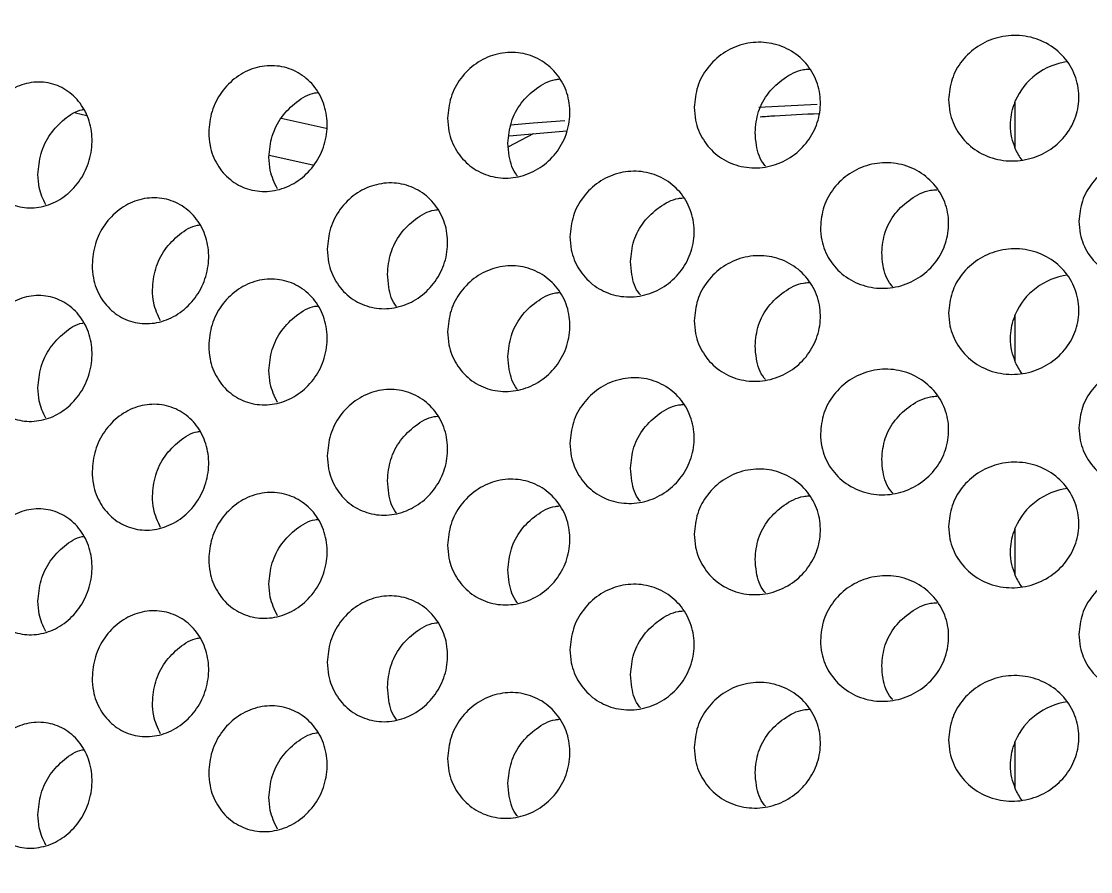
# Model space of a CAD drawing. Extents: x -50 to 28, y -10 to 124.
# Drawn here: x -10.086 to -9.246, y 55.355 to 56.024 of the extents above; entities that cross this region are included whole.
import ezdxf

# ---------------------------------------------------------------- set-up
doc = ezdxf.new("R2010")
doc.units = 0
doc.header["$MEASUREMENT"] = 0
doc.layers.add('GEOMETRY', color=2, linetype='Continuous', lineweight=25)

# ---------------------------------------------------------------- blocks, each defined once
blk = doc.blocks.new('2026 EXCURSION-ENTICE')
at = {"layer": 'GEOMETRY'}
for p, q in [((1.97513, -22.971), (2.02096, -22.96852)), ((2.17657, -23.00356), (2.17657, -22.96602)), ((1.44705, -22.97771), (1.43801, -22.97573)), ((1.59973, -22.97961), (1.63513, -22.98734)), ((1.77894, -22.99336), (1.82405, -22.98952)), ((1.79783, -22.99176), (1.77823, -23.00214)), ((1.62467, -23.01651), (1.59026, -23.00899)), ((2.17657, -23.17135), (2.17657, -23.1338)), ((2.17657, -23.33913), (2.17657, -23.30159)), ((2.17657, -23.50692), (2.17657, -23.46938))]:
    blk.add_line(p, q, dxfattribs=at)
at = {"layer": 'GEOMETRY', "flags": 128}
blk.add_lwpolyline([(1.77995, -22.98472), (1.7977, -22.98324), (1.82264, -22.98125)], dxfattribs=at)
at = {"layer": 'GEOMETRY'}
for centre, start_param, end_param in [((2.22415, -22.98393), 1.494508, 2.548963), ((2.22415, -22.98393), 3.329356, 3.542262), ((2.22415, -23.15172), 1.494508, 2.548963), ((2.22415, -23.15172), 3.329356, 3.542262), ((2.22415, -23.31951), 1.494508, 2.548963), ((2.22415, -23.31951), 3.329356, 3.542262), ((2.22415, -23.4873), 1.494508, 2.548963), ((2.22415, -23.4873), 3.329356, 3.542262)]:
    blk.add_ellipse(centre, major_axis=(0.0504, 0.01082), ratio=0.955575, start_param=start_param, end_param=end_param, dxfattribs=at)
for points, knots in [([(36.64275, -38.98494), (36.64275, -38.95384), (36.64275, -38.92088), (36.64276, -38.85183), (36.64277, -38.81574), (36.64279, -38.70436), (36.64281, -38.6259), (36.64285, -38.47155), (36.64287, -38.39587), (36.6429, -38.29176), (36.64292, -38.25859), (36.64293, -38.19595), (36.64294, -38.16648), (36.64296, -38.1112), (36.64297, -38.08539), (36.64298, -38.03658), (36.64299, -38.01359), (36.643, -37.96857), (36.643, -37.94631), (36.64301, -37.90158), (36.64302, -37.87921), (36.64304, -37.76739), (36.64305, -37.6779), (36.64308, -37.23022), (36.64301, -36.87107), (36.64249, -36.14825), (36.64204, -35.78461), (36.64066, -35.0531), (36.63974, -34.68525), (36.63615, -33.5784), (36.63268, -32.8363), (36.62577, -31.73289), (36.62318, -31.3667), (36.61743, -30.6389), (36.61426, -30.27732), (36.60733, -29.55793), (36.60357, -29.20014), (36.59537, -28.48447), (36.59094, -28.12666), (36.57661, -27.05376), (36.56566, -26.33923), (36.52817, -24.19817), (36.49703, -22.77405), (36.43807, -20.63401), (36.41635, -19.91996), (36.38013, -18.84778), (36.36745, -18.49021), (36.34075, -17.77496), (36.32674, -17.41736), (36.29725, -16.70188), (36.28176, -16.34392), (36.24918, -15.62761), (36.23208, -15.26928), (36.19611, -14.55276), (36.17723, -14.19459), (36.13732, -13.47885), (36.1163, -13.12129), (36.04908, -12.0493), (35.99865, -11.33502), (35.88051, -9.90726), (35.8128, -9.1939), (35.72316, -8.39292), (35.71301, -8.3039), (35.69748, -8.17048), (35.69226, -8.12605), (35.68177, -8.03712), (35.67652, -7.99248), (35.66498, -7.90276), (35.6586, -7.85773), (35.64476, -7.76839), (35.63733, -7.72411), (35.62141, -7.63592), (35.6129, -7.59194), (35.59464, -7.50363), (35.5849, -7.45931), (35.49226, -7.06208), (35.37403, -6.71743), (35.0708, -6.05918), (34.8858, -5.74557), (34.45626, -5.1619), (34.21172, -4.89182), (33.67305, -4.40639), (33.37897, -4.19111), (32.75337, -3.82414), (32.42189, -3.67248), (31.90695, -3.49742), (31.73235, -3.44778), (31.46737, -3.38674), (31.37853, -3.36864), (31.24467, -3.34485), (31.19995, -3.33748), (31.11015, -3.32386), (31.06524, -3.31768), (30.99807, -3.30921), (30.97566, -3.3065), (30.93112, -3.3012), (30.90895, -3.29858), (30.86443, -3.29333), (30.84202, -3.29069), (30.79633, -3.28534), (30.77306, -3.28263), (30.70196, -3.27439), (30.65279, -3.26875), (30.55439, -3.25758), (30.50538, -3.25208), (30.4346, -3.24421), (30.41145, -3.24164), (30.36594, -3.23663), (30.34359, -3.23418), (30.2768, -3.2269), (30.2323, -3.22209), (30.09874, -3.2078), (30.00968, -3.19845), (29.20797, -3.11587), (28.49434, -3.05351), (27.0663, -2.94438), (26.35188, -2.89759), (25.45852, -2.84516), (25.27984, -2.83498), (24.92243, -2.81516), (24.7437, -2.80551), (24.20822, -2.77733), (23.85227, -2.75956), (23.14376, -2.72581), (22.79115, -2.70984), (22.08795, -2.67944), (21.73732, -2.66502), (21.03556, -2.63749), (20.68439, -2.62439), (19.97931, -2.59931), (19.62534, -2.58735), (18.9141, -2.56445), (18.55678, -2.55352), (17.84134, -2.5327), (17.48358, -2.52283), (16.41004, -2.49471), (15.69392, -2.47793), (14.26071, -2.44784), (13.54364, -2.43452), (12.10943, -2.41094), (11.39231, -2.40069), (9.95888, -2.38294), (9.2426, -2.37544), (8.16878, -2.36603), (7.81093, -2.3632), (7.27416, -2.35938), (7.09524, -2.35818), (6.73401, -2.35592), (6.55172, -2.35485), (6.18234, -2.35286), (5.99527, -2.35193), (5.6165, -2.35019), (5.42481, -2.34939), (4.84471, -2.34714), (4.45117, -2.34589), (3.8632, -2.3443), (3.66764, -2.34382), (3.27944, -2.34296), (3.08681, -2.34257), (2.70594, -2.34189), (2.51771, -2.34158), (2.1461, -2.34105), (1.96273, -2.34082), (1.59986, -2.34043), (1.42037, -2.34027), (1.06238, -2.34001), (0.88353, -2.33991), (0.34678, -2.33968), (-0.01105, -2.33965), (-1.08454, -2.33988), (-1.8002, -2.34049), (-3.23154, -2.3427), (-3.9472, -2.3443), (-5.37856, -2.34893), (-6.09427, -2.35203), (-7.52566, -2.36077), (-8.24117, -2.36631), (-9.67381, -2.37985), (-10.39103, -2.38788), (-11.82705, -2.4068), (-12.54578, -2.41767), (-13.98296, -2.44257), (-14.70133, -2.4566), (-16.13619, -2.48817), (-16.85262, -2.50572), (-17.74725, -2.5302), (-17.92614, -2.53523), (-18.28389, -2.54554), (-18.46281, -2.55084), (-18.99899, -2.56711), (-19.3554, -2.57848), (-20.06362, -2.60223), (-20.4155, -2.61463), (-21.1159, -2.64056), (-21.46449, -2.65409), (-22.16139, -2.68253), (-22.50976, -2.69743), (-23.20939, -2.72886), (-23.5607, -2.7454), (-24.2677, -2.78039), (-24.62345, -2.79885), (-25.15889, -2.82819), (-25.33763, -2.83825), (-25.695, -2.85894), (-25.87369, -2.86958), (-26.40992, -2.90255), (-26.76764, -2.9259), (-27.48338, -2.9761), (-27.84137, -3.00294), (-28.55686, -3.06082), (-28.91433, -3.09186), (-29.44973, -3.14215), (-29.62807, -3.15953), (-29.8954, -3.18663), (-29.98448, -3.19583), (-30.11807, -3.20989), (-30.16255, -3.21462), (-30.2294, -3.22179), (-30.2518, -3.2242), (-30.29737, -3.22914), (-30.32053, -3.23167), (-30.39131, -3.23941), (-30.44032, -3.24483), (-30.53964, -3.25592), (-30.58982, -3.26158), (-30.68779, -3.27275), (-30.73544, -3.27824), (-30.82716, -3.28893), (-30.87132, -3.29414), (-30.938, -3.30201), (-30.96025, -3.30464), (-31.00492, -3.31006), (-31.02738, -3.31285), (-31.09475, -3.32168), (-31.13964, -3.32816), (-31.27401, -3.34931), (-31.36316, -3.36566), (-31.8068, -3.45864), (-32.15405, -3.56907), (-32.81922, -3.85758), (-33.1371, -4.03563), (-33.73057, -4.45222), (-34.00613, -4.69077), (-34.5034, -5.2184), (-34.7251, -5.50743), (-35.10574, -6.12426), (-35.26468, -6.45207), (-35.45125, -6.96288), (-35.50478, -7.13609), (-35.57205, -7.40085), (-35.59227, -7.48982), (-35.61909, -7.62357), (-35.62744, -7.66821), (-35.63911, -7.73523), (-35.64286, -7.75758), (-35.65007, -7.80231), (-35.65355, -7.82481), (-35.6601, -7.86889), (-35.66315, -7.89042), (-35.66897, -7.93349), (-35.67176, -7.95518), (-35.67727, -7.99952), (-35.67997, -8.02197), (-35.68527, -8.06658), (-35.68789, -8.0888), (-35.70095, -8.19977), (-35.71129, -8.2888), (-35.74161, -8.55575), (-35.76107, -8.7338), (-35.85481, -9.62444), (-35.91853, -10.33814), (-36.02995, -11.7663), (-36.07765, -12.48074), (-36.16296, -13.91021), (-36.20073, -14.62518), (-36.26974, -16.05524), (-36.30089, -16.77038), (-36.35758, -18.20088), (-36.38312, -18.91623), (-36.42951, -20.3451), (-36.45035, -21.05865), (-36.48803, -22.48454), (-36.50488, -23.19694), (-36.53513, -24.62226), (-36.54853, -25.33525), (-36.5723, -26.76309), (-36.58268, -27.478), (-36.59394, -28.37238), (-36.59611, -28.55129), (-36.60028, -28.90912), (-36.60228, -29.08799), (-36.60804, -29.62526), (-36.61156, -29.9845), (-36.61802, -30.70773), (-36.62096, -31.07168), (-36.62626, -31.80412), (-36.62863, -32.17257), (-36.63488, -33.28165), (-36.63791, -34.02584), (-36.64087, -35.13259), (-36.64159, -35.49991), (-36.6426, -36.22979), (-36.64288, -36.59232), (-36.64312, -37.3131), (-36.64309, -37.67131), (-36.64299, -38.07388), (-36.64298, -38.11869), (-36.64295, -38.20787), (-36.64294, -38.25207), (-36.64291, -38.33844), (-36.6429, -38.38063), (-36.64287, -38.46262), (-36.64286, -38.50244), (-36.64282, -38.61879), (-36.6428, -38.69211), (-36.64277, -38.8373), (-36.64277, -38.9094), (-36.64277, -38.98494)], [0, 0, 0, 0, 0.000488, 0.000488, 0.000977, 0.000977, 0.001953, 0.001953, 0.00293, 0.00293, 0.003418, 0.003418, 0.003906, 0.003906, 0.004395, 0.004395, 0.004883, 0.004883, 0.005371, 0.005371, 0.005859, 0.005859, 0.007813, 0.007813, 0.015625, 0.015625, 0.023438, 0.023438, 0.03125, 0.03125, 0.046875, 0.046875, 0.054688, 0.054688, 0.0625, 0.0625, 0.070313, 0.070313, 0.078125, 0.078125, 0.09375, 0.09375, 0.125, 0.125, 0.140625, 0.140625, 0.148438, 0.148438, 0.15625, 0.15625, 0.164063, 0.164063, 0.171875, 0.171875, 0.179688, 0.179688, 0.1875, 0.1875, 0.203125, 0.203125, 0.21875, 0.21875, 0.220703, 0.220703, 0.22168, 0.22168, 0.222656, 0.222656, 0.223633, 0.223633, 0.224609, 0.224609, 0.225586, 0.225586, 0.226563, 0.226563, 0.234375, 0.234375, 0.242188, 0.242188, 0.25, 0.25, 0.257813, 0.257813, 0.265625, 0.265625, 0.269531, 0.269531, 0.271484, 0.271484, 0.272461, 0.272461, 0.273438, 0.273438, 0.273926, 0.273926, 0.274414, 0.274414, 0.274902, 0.274902, 0.275391, 0.275391, 0.276367, 0.276367, 0.277344, 0.277344, 0.277832, 0.277832, 0.27832, 0.27832, 0.279297, 0.279297, 0.28125, 0.28125, 0.296875, 0.296875, 0.3125, 0.3125, 0.316406, 0.316406, 0.320313, 0.320313, 0.328125, 0.328125, 0.335938, 0.335938, 0.34375, 0.34375, 0.351563, 0.351563, 0.359375, 0.359375, 0.367188, 0.367188, 0.375, 0.375, 0.390625, 0.390625, 0.40625, 0.40625, 0.421875, 0.421875, 0.4375, 0.4375, 0.445313, 0.445313, 0.449219, 0.449219, 0.453125, 0.453125, 0.457031, 0.457031, 0.460938, 0.460938, 0.46875, 0.46875, 0.472656, 0.472656, 0.476563, 0.476563, 0.480469, 0.480469, 0.484375, 0.484375, 0.488281, 0.488281, 0.492188, 0.492188, 0.5, 0.5, 0.515625, 0.515625, 0.53125, 0.53125, 0.546875, 0.546875, 0.5625, 0.5625, 0.578125, 0.578125, 0.59375, 0.59375, 0.609375, 0.609375, 0.625, 0.625, 0.628906, 0.628906, 0.632813, 0.632813, 0.640625, 0.640625, 0.648438, 0.648438, 0.65625, 0.65625, 0.664063, 0.664063, 0.671875, 0.671875, 0.679688, 0.679688, 0.683594, 0.683594, 0.6875, 0.6875, 0.695313, 0.695313, 0.703125, 0.703125, 0.710938, 0.710938, 0.714844, 0.714844, 0.716797, 0.716797, 0.717773, 0.717773, 0.718262, 0.718262, 0.71875, 0.71875, 0.719727, 0.719727, 0.720703, 0.720703, 0.72168, 0.72168, 0.722656, 0.722656, 0.723145, 0.723145, 0.723633, 0.723633, 0.724609, 0.724609, 0.726563, 0.726563, 0.734375, 0.734375, 0.742188, 0.742188, 0.75, 0.75, 0.757813, 0.757813, 0.765625, 0.765625, 0.769531, 0.769531, 0.771484, 0.771484, 0.772461, 0.772461, 0.772949, 0.772949, 0.773438, 0.773438, 0.773926, 0.773926, 0.774414, 0.774414, 0.774902, 0.774902, 0.775391, 0.775391, 0.777344, 0.777344, 0.78125, 0.78125, 0.796875, 0.796875, 0.8125, 0.8125, 0.828125, 0.828125, 0.84375, 0.84375, 0.859375, 0.859375, 0.875, 0.875, 0.890625, 0.890625, 0.90625, 0.90625, 0.921875, 0.921875, 0.925781, 0.925781, 0.929688, 0.929688, 0.9375, 0.9375, 0.945313, 0.945313, 0.953125, 0.953125, 0.96875, 0.96875, 0.976563, 0.976563, 0.984375, 0.984375, 0.992188, 0.992188, 0.993164, 0.993164, 0.994141, 0.994141, 0.995117, 0.995117, 0.996094, 0.996094, 0.998047, 0.998047, 1, 1, 1, 1]), ([(2.12423, -22.96492), (2.12477, -22.95947), (2.12585, -22.94856), (2.13426, -22.93386), (2.14671, -22.92235), (2.16256, -22.91528), (2.18014, -22.91361), (2.19747, -22.91781), (2.2123, -22.92755), (2.22264, -22.94154), (2.22732, -22.95781), (2.22615, -22.97435), (2.21959, -22.98954), (2.20834, -23.00205), (2.19331, -23.01063), (2.17594, -23.01412), (2.15824, -23.01178), (2.14248, -23.00369), (2.13084, -22.99094), (2.125, -22.9772), (2.12444, -22.96828), (2.12423, -22.96492)], [0, 0, 0, 0, 0.051809, 0.103598, 0.155943, 0.209585, 0.264668, 0.320758, 0.376846, 0.431728, 0.484721, 0.536153, 0.587148, 0.63898, 0.692478, 0.747691, 0.803868, 0.859837, 0.914624, 0.967886, 1, 1, 1, 1]), ([(1.92427, -22.971), (1.92481, -22.96548), (1.92588, -22.95443), (1.93422, -22.93945), (1.94655, -22.92778), (1.96209, -22.92068), (1.97906, -22.91903), (1.99558, -22.92314), (2.00966, -22.93261), (2.01956, -22.94628), (2.02414, -22.96244), (2.02304, -22.97917), (2.01652, -22.9947), (2.0053, -23.00746), (1.99051, -23.0161), (1.97369, -23.01955), (1.9568, -23.01725), (1.94184, -23.00941), (1.93072, -22.99697), (1.92504, -22.98338), (1.92448, -22.97442), (1.92427, -22.971)], [0, 0, 0, 0, 0.052893, 0.105779, 0.158887, 0.212529, 0.266788, 0.321506, 0.376259, 0.430507, 0.483905, 0.536558, 0.588993, 0.641842, 0.695499, 0.74993, 0.804724, 0.859354, 0.913447, 0.966914, 1, 1, 1, 1]), ([(1.73048, -22.97962), (1.73101, -22.97405), (1.73206, -22.96292), (1.74026, -22.94774), (1.75236, -22.93591), (1.76751, -22.92871), (1.78393, -22.92699), (1.79979, -22.93097), (1.81327, -22.94021), (1.8228, -22.95365), (1.82727, -22.96972), (1.82622, -22.98657), (1.81979, -23.00234), (1.80874, -23.01531), (1.79426, -23.02405), (1.77798, -23.02755), (1.76176, -23.02536), (1.74745, -23.01772), (1.73675, -23.00552), (1.73124, -22.99204), (1.73069, -22.98307), (1.73048, -22.97962)], [0, 0, 0, 0, 0.053514, 0.107027, 0.160575, 0.214222, 0.268011, 0.321937, 0.375912, 0.42978, 0.48341, 0.536807, 0.590132, 0.643592, 0.697304, 0.751222, 0.805196, 0.859086, 0.912828, 0.966439, 1, 1, 1, 1]), ([(1.54272, -22.99072), (1.54323, -22.98513), (1.54425, -22.97397), (1.55222, -22.95867), (1.56397, -22.94667), (1.57868, -22.9393), (1.59458, -22.93741), (1.60991, -22.9412), (1.62293, -22.95025), (1.63214, -22.96353), (1.63649, -22.97953), (1.63547, -22.99644), (1.62921, -23.01236), (1.61843, -23.0255), (1.60436, -23.03439), (1.5886, -23.03803), (1.57295, -23.03602), (1.55913, -23.02857), (1.54879, -23.01653), (1.54345, -23.00314), (1.54292, -22.99417), (1.54272, -22.99072)], [0, 0, 0, 0, 0.053681, 0.107362, 0.16105, 0.214742, 0.268427, 0.322104, 0.375785, 0.429475, 0.483166, 0.536847, 0.590524, 0.644209, 0.697901, 0.751589, 0.805267, 0.858946, 0.912634, 0.966326, 1, 1, 1, 1]), ([(1.97213, -22.99068), (1.97267, -22.98517), (1.97374, -22.97415), (1.98209, -22.9591), (1.99447, -22.94779), (2.00605, -22.9415), (2.01304, -22.94104), (2.01449, -22.94095)], [0, 0, 0, 0, 0.233304, 0.46657, 0.700934, 0.937923, 1, 1, 1, 1]), ([(1.36094, -23.00427), (1.36143, -22.9987), (1.36242, -22.98757), (1.37007, -22.97221), (1.38137, -22.96005), (1.39557, -22.95243), (1.41099, -22.95026), (1.42589, -22.95382), (1.43854, -22.96271), (1.44748, -22.97588), (1.45169, -22.99182), (1.45072, -23.00873), (1.44468, -23.02471), (1.43428, -23.03798), (1.4207, -23.04708), (1.40545, -23.05097), (1.39028, -23.04921), (1.37686, -23.04195), (1.36681, -23.03002), (1.36165, -23.01666), (1.36114, -23.00771), (1.36094, -23.00427)], [0, 0, 0, 0, 0.053398, 0.106791, 0.160324, 0.214112, 0.268065, 0.322025, 0.375871, 0.429569, 0.483148, 0.536662, 0.590159, 0.643687, 0.697298, 0.751039, 0.804927, 0.858902, 0.912821, 0.966534, 1, 1, 1, 1]), ([(1.77792, -22.99913), (1.77844, -22.99357), (1.7795, -22.98245), (1.78769, -22.96718), (1.79984, -22.95574), (1.81081, -22.94944), (1.81722, -22.94893), (1.81824, -22.94884)], [0, 0, 0, 0, 0.2384256, 0.4768452, 0.7154424, 0.9545315, 1, 1, 1, 1]), ([(1.59007, -23.01019), (1.59058, -23.00461), (1.5916, -22.99346), (1.59955, -22.97805), (1.61134, -22.96648), (1.62165, -22.96011), (1.62753, -22.95951), (1.62818, -22.95945)], [0, 0, 0, 0, 0.2423555, 0.4847097, 0.7270996, 0.9695128, 1, 1, 1, 1]), ([(1.40855, -23.02385), (1.40904, -23.01829), (1.41002, -23.00717), (1.41763, -22.99169), (1.42895, -22.98001), (1.43856, -22.97351), (1.44392, -22.9728), (1.44425, -22.97276)], [0, 0, 0, 0, 0.245246, 0.490467, 0.736409, 0.983654, 1, 1, 1, 1]), ([(2.17662, -23.00335), (2.17561, -23.00056), (2.17349, -22.99463), (2.17237, -22.98288), (2.17395, -22.97311), (2.17628, -22.96721), (2.17662, -22.96636)], [0, 0, 0, 0, 0.235923, 0.500621, 0.928656, 1, 1, 1, 1]), ([(1.97603, -22.97841), (1.97983, -22.97814), (1.99476, -22.9771), (2.01056, -22.97638), (2.02234, -22.97585)], [0, 0, 0, 0, 0.254882, 1, 1, 1, 1]), ([(1.98037, -23.01723), (1.98001, -23.01684), (1.97597, -23.01248), (1.97305, -23.00293), (1.97239, -22.99407), (1.97213, -22.99068)], [0, 0, 0, 0, 0.056057, 0.639511, 1, 1, 1, 1]), ([(1.78538, -23.02501), (1.78522, -23.02484), (1.78152, -23.0207), (1.77884, -23.0114), (1.77817, -23.00254), (1.77792, -22.99913)], [0, 0, 0, 0, 0.026564, 0.625228, 1, 1, 1, 1]), ([(1.59674, -23.03521), (1.59445, -23.03043), (1.59069, -23.0226), (1.59024, -23.01367), (1.59007, -23.01019)], [0, 0, 0, 0, 0.610422, 1, 1, 1, 1]), ([(2.02346, -23.06538), (2.024, -23.05989), (2.02508, -23.04891), (2.03347, -23.03406), (2.04587, -23.02247), (2.06157, -23.01539), (2.07884, -23.01374), (2.09575, -23.0179), (2.11018, -23.0275), (2.12029, -23.04132), (2.12492, -23.05753), (2.12379, -23.07418), (2.11724, -23.08955), (2.10599, -23.10219), (2.09107, -23.1108), (2.07398, -23.11425), (2.0567, -23.11192), (2.04137, -23.10396), (2.02999, -23.09139), (2.02424, -23.07772), (2.02368, -23.06878), (2.02346, -23.06538)], [0, 0, 0, 0, 0.05241, 0.104807, 0.157576, 0.211221, 0.265849, 0.321176, 0.37652, 0.431049, 0.484266, 0.53637, 0.588155, 0.640548, 0.694141, 0.748931, 0.804343, 0.859561, 0.913953, 0.967325, 1, 1, 1, 1]), ([(2.22662, -23.06062), (2.22716, -23.05521), (2.22824, -23.0444), (2.23664, -23.02985), (2.2491, -23.01844), (2.26508, -23.01136), (2.28299, -23.00963), (2.30079, -23.01386), (2.31608, -23.02376), (2.32667, -23.03795), (2.33139, -23.05429), (2.33018, -23.07071), (2.32363, -23.08569), (2.31239, -23.09805), (2.29728, -23.10662), (2.27963, -23.11016), (2.26146, -23.10781), (2.24523, -23.09959), (2.23328, -23.08663), (2.22738, -23.07281), (2.22682, -23.06392), (2.22662, -23.06062)], [0, 0, 0, 0, 0.051087, 0.102148, 0.153975, 0.207603, 0.263224, 0.320238, 0.377242, 0.432563, 0.485289, 0.535918, 0.585981, 0.637144, 0.690509, 0.746209, 0.803307, 0.860207, 0.915493, 0.968629, 1, 1, 1, 1]), ([(1.41459, -23.0477), (1.41254, -23.04328), (1.4091, -23.03584), (1.40871, -23.02731), (1.40855, -23.02385)], [0, 0, 0, 0, 0.594318, 1, 1, 1, 1]), ([(1.82662, -23.07274), (1.82715, -23.06719), (1.82821, -23.0561), (1.8365, -23.04101), (1.84872, -23.02926), (1.86408, -23.02212), (1.88076, -23.02045), (1.89694, -23.0245), (1.9107, -23.03385), (1.92041, -23.04739), (1.92494, -23.0635), (1.92386, -23.08031), (1.91738, -23.09597), (1.90623, -23.10884), (1.89158, -23.11752), (1.87504, -23.12098), (1.8585, -23.11873), (1.84388, -23.11099), (1.83297, -23.09868), (1.82738, -23.08515), (1.82683, -23.07619), (1.82662, -23.07274)], [0, 0, 0, 0, 0.053261, 0.106518, 0.159885, 0.213526, 0.267505, 0.321757, 0.376057, 0.430088, 0.483623, 0.536707, 0.589654, 0.642858, 0.696553, 0.750692, 0.80501, 0.8592, 0.913079, 0.966625, 1, 1, 1, 1]), ([(1.63585, -23.08261), (1.63637, -23.07703), (1.63741, -23.06587), (1.6455, -23.05063), (1.65744, -23.03871), (1.67239, -23.03143), (1.68854, -23.02964), (1.70412, -23.03353), (1.71735, -23.04267), (1.72672, -23.05602), (1.73113, -23.07206), (1.73009, -23.08895), (1.72374, -23.1048), (1.71281, -23.11786), (1.69852, -23.12667), (1.68251, -23.13023), (1.66659, -23.12812), (1.65253, -23.12058), (1.64202, -23.10846), (1.6366, -23.09503), (1.63606, -23.08606), (1.63585, -23.08261)], [0, 0, 0, 0, 0.053654, 0.107308, 0.160962, 0.214626, 0.268317, 0.322052, 0.375822, 0.429578, 0.48326, 0.536855, 0.590423, 0.644043, 0.697753, 0.75152, 0.805283, 0.859003, 0.912683, 0.966342, 1, 1, 1, 1]), ([(2.07168, -23.08521), (2.07222, -23.07973), (2.0733, -23.06878), (2.08168, -23.05388), (2.09413, -23.04263), (2.10601, -23.03633), (2.11331, -23.03588), (2.115, -23.03578)], [0, 0, 0, 0, 0.230258, 0.460452, 0.69247, 0.928785, 1, 1, 1, 1]), ([(1.45108, -23.09493), (1.45158, -23.08935), (1.45258, -23.07819), (1.4604, -23.06286), (1.47194, -23.05078), (1.48641, -23.04329), (1.50207, -23.04128), (1.51717, -23.04496), (1.52999, -23.05393), (1.53906, -23.06714), (1.54334, -23.08311), (1.54235, -23.10003), (1.53619, -23.11599), (1.52559, -23.1292), (1.51175, -23.13819), (1.49625, -23.14194), (1.48084, -23.14004), (1.46724, -23.13269), (1.45705, -23.12071), (1.4518, -23.10734), (1.45128, -23.09838), (1.45108, -23.09493)], [0, 0, 0, 0, 0.053596, 0.10719, 0.160837, 0.214571, 0.268344, 0.322095, 0.375801, 0.429472, 0.483129, 0.536782, 0.590436, 0.64409, 0.697749, 0.751429, 0.805149, 0.858912, 0.91268, 0.966389, 1, 1, 1, 1]), ([(1.87422, -23.09232), (1.87475, -23.08678), (1.87582, -23.0757), (1.8841, -23.06054), (1.89638, -23.04916), (1.90766, -23.04287), (1.91435, -23.04239), (1.91558, -23.0423)], [0, 0, 0, 0, 0.236022, 0.472025, 0.708573, 0.946476, 1, 1, 1, 1]), ([(1.6832, -23.10208), (1.68372, -23.09651), (1.68476, -23.08536), (1.69285, -23.07001), (1.70483, -23.05851), (1.71547, -23.05218), (1.72161, -23.05163), (1.72244, -23.05156)], [0, 0, 0, 0, 0.240531, 0.481062, 0.721598, 0.96218, 1, 1, 1, 1]), ([(1.49851, -23.11444), (1.49901, -23.10887), (1.50002, -23.09773), (1.50781, -23.08227), (1.51938, -23.07064), (1.52935, -23.06421), (1.53496, -23.06356), (1.53545, -23.06351)], [0, 0, 0, 0, 0.243919, 0.487829, 0.732011, 0.976633, 1, 1, 1, 1]), ([(2.12423, -23.13271), (2.12477, -23.12726), (2.12585, -23.11635), (2.13426, -23.10164), (2.14671, -23.09014), (2.16256, -23.08307), (2.18014, -23.08139), (2.19747, -23.0856), (2.2123, -23.09534), (2.22264, -23.10933), (2.22732, -23.1256), (2.22615, -23.14214), (2.21959, -23.15733), (2.20834, -23.16984), (2.19331, -23.17842), (2.17594, -23.18191), (2.15824, -23.17957), (2.14248, -23.17148), (2.13084, -23.15873), (2.125, -23.14499), (2.12444, -23.13607), (2.12423, -23.13271)], [0, 0, 0, 0, 0.051809, 0.103598, 0.155943, 0.209585, 0.264668, 0.320758, 0.376846, 0.431728, 0.484721, 0.536153, 0.587148, 0.63898, 0.692478, 0.747691, 0.803868, 0.859837, 0.914624, 0.967886, 1, 1, 1, 1]), ([(1.92427, -23.13879), (1.92481, -23.13326), (1.92588, -23.12222), (1.93422, -23.10724), (1.94655, -23.09557), (1.96209, -23.08847), (1.97906, -23.08682), (1.99558, -23.09093), (2.00966, -23.1004), (2.01956, -23.11407), (2.02414, -23.13023), (2.02304, -23.14696), (2.01652, -23.16249), (2.0053, -23.17525), (1.99051, -23.18389), (1.97369, -23.18734), (1.9568, -23.18504), (1.94184, -23.17719), (1.93072, -23.16476), (1.92504, -23.15117), (1.92448, -23.14221), (1.92427, -23.13879)], [0, 0, 0, 0, 0.052893, 0.105779, 0.158887, 0.212529, 0.266788, 0.321506, 0.376259, 0.430507, 0.483905, 0.536558, 0.588993, 0.641842, 0.695499, 0.74993, 0.804724, 0.859354, 0.913447, 0.966914, 1, 1, 1, 1]), ([(2.08026, -23.11202), (2.07981, -23.11155), (2.07561, -23.10708), (2.07259, -23.09741), (2.07193, -23.08857), (2.07168, -23.08521)], [0, 0, 0, 0, 0.068811, 0.647093, 1, 1, 1, 1]), ([(1.73048, -23.14741), (1.73101, -23.14184), (1.73206, -23.1307), (1.74026, -23.11553), (1.75236, -23.10369), (1.76751, -23.0965), (1.78393, -23.09478), (1.79979, -23.09875), (1.81327, -23.10799), (1.8228, -23.12144), (1.82727, -23.13751), (1.82622, -23.15436), (1.81979, -23.17013), (1.80874, -23.1831), (1.79426, -23.19184), (1.77798, -23.19533), (1.76176, -23.19315), (1.74745, -23.18551), (1.73675, -23.17331), (1.73124, -23.15983), (1.73069, -23.15086), (1.73048, -23.14741)], [0, 0, 0, 0, 0.053514, 0.107027, 0.160575, 0.214222, 0.268011, 0.321937, 0.375912, 0.42978, 0.48341, 0.536807, 0.590132, 0.643592, 0.697304, 0.751222, 0.805196, 0.859086, 0.912828, 0.966439, 1, 1, 1, 1]), ([(1.88208, -23.11856), (1.88183, -23.11827), (1.87795, -23.11402), (1.87514, -23.10459), (1.87448, -23.09572), (1.87422, -23.09232)], [0, 0, 0, 0, 0.042164, 0.632349, 1, 1, 1, 1]), ([(1.54272, -23.1585), (1.54323, -23.15292), (1.54425, -23.14176), (1.55222, -23.12646), (1.56397, -23.11446), (1.57868, -23.10709), (1.59458, -23.1052), (1.60991, -23.10899), (1.62293, -23.11804), (1.63214, -23.13131), (1.63649, -23.14731), (1.63547, -23.16423), (1.62921, -23.18015), (1.61843, -23.19329), (1.60436, -23.20218), (1.5886, -23.20582), (1.57295, -23.20381), (1.55913, -23.19636), (1.54879, -23.18432), (1.54345, -23.17092), (1.54292, -23.16196), (1.54272, -23.1585)], [0, 0, 0, 0, 0.053681, 0.107362, 0.16105, 0.214742, 0.268427, 0.322104, 0.375785, 0.429475, 0.483166, 0.536847, 0.590524, 0.644209, 0.697901, 0.751589, 0.805267, 0.858946, 0.912634, 0.966326, 1, 1, 1, 1]), ([(1.69024, -23.12757), (1.69019, -23.12751), (1.68667, -23.1235), (1.68412, -23.11435), (1.68346, -23.10549), (1.6832, -23.10208)], [0, 0, 0, 0, 0.008654, 0.617811, 1, 1, 1, 1]), ([(1.50488, -23.13891), (1.50271, -23.1343), (1.4991, -23.12666), (1.49868, -23.11791), (1.49851, -23.11444)], [0, 0, 0, 0, 0.602815, 1, 1, 1, 1]), ([(1.97213, -23.15847), (1.97267, -23.15296), (1.97374, -23.14193), (1.98209, -23.12689), (1.99447, -23.11558), (2.00605, -23.10929), (2.01304, -23.10883), (2.01449, -23.10873)], [0, 0, 0, 0, 0.233304, 0.46657, 0.700934, 0.937923, 1, 1, 1, 1]), ([(1.36094, -23.17206), (1.36143, -23.16649), (1.36242, -23.15535), (1.37007, -23.14), (1.38137, -23.12784), (1.39557, -23.12022), (1.41099, -23.11805), (1.42589, -23.12161), (1.43854, -23.1305), (1.44748, -23.14367), (1.45169, -23.15961), (1.45072, -23.17652), (1.44468, -23.1925), (1.43428, -23.20577), (1.4207, -23.21487), (1.40545, -23.21876), (1.39028, -23.21699), (1.37686, -23.20974), (1.36681, -23.1978), (1.36165, -23.18445), (1.36114, -23.1755), (1.36094, -23.17206)], [0, 0, 0, 0, 0.053398, 0.106791, 0.160324, 0.214112, 0.268065, 0.322025, 0.375871, 0.429569, 0.483148, 0.536662, 0.590159, 0.643687, 0.697298, 0.751039, 0.804927, 0.858902, 0.912821, 0.966534, 1, 1, 1, 1]), ([(1.77792, -23.16692), (1.77844, -23.16136), (1.7795, -23.15024), (1.78769, -23.13497), (1.79984, -23.12353), (1.81081, -23.11722), (1.81722, -23.11671), (1.81824, -23.11663)], [0, 0, 0, 0, 0.238426, 0.476845, 0.715442, 0.954532, 1, 1, 1, 1]), ([(1.59007, -23.17798), (1.59058, -23.1724), (1.5916, -23.16125), (1.59955, -23.14584), (1.61134, -23.13427), (1.62165, -23.1279), (1.62753, -23.1273), (1.62818, -23.12724)], [0, 0, 0, 0, 0.242356, 0.48471, 0.7271, 0.969513, 1, 1, 1, 1]), ([(1.40855, -23.19164), (1.40904, -23.18608), (1.41002, -23.17496), (1.41763, -23.15948), (1.42895, -23.14779), (1.43856, -23.1413), (1.44392, -23.14059), (1.44425, -23.14055)], [0, 0, 0, 0, 0.245246, 0.490467, 0.736409, 0.983654, 1, 1, 1, 1]), ([(2.17662, -23.17114), (2.17561, -23.16835), (2.17349, -23.16242), (2.17237, -23.15067), (2.17395, -23.1409), (2.17628, -23.13499), (2.17662, -23.13415)], [0, 0, 0, 0, 0.2359227, 0.5006213, 0.9286564, 1, 1, 1, 1]), ([(1.98037, -23.18502), (1.98001, -23.18463), (1.97597, -23.18027), (1.97305, -23.17072), (1.97239, -23.16186), (1.97213, -23.15847)], [0, 0, 0, 0, 0.0560568, 0.6395107, 1, 1, 1, 1]), ([(1.78538, -23.1928), (1.78522, -23.19262), (1.78152, -23.18849), (1.77884, -23.17919), (1.77817, -23.17033), (1.77792, -23.16692)], [0, 0, 0, 0, 0.0265644, 0.6252279, 1, 1, 1, 1]), ([(2.22662, -23.22298), (2.22716, -23.21757), (2.22824, -23.20676), (2.23664, -23.19221), (2.2491, -23.1808), (2.26508, -23.17372), (2.28299, -23.17199), (2.30079, -23.17622), (2.31608, -23.18612), (2.32667, -23.20031), (2.33139, -23.21665), (2.33018, -23.23307), (2.32363, -23.24805), (2.31239, -23.26041), (2.29728, -23.26898), (2.27963, -23.27252), (2.26146, -23.27017), (2.24523, -23.26195), (2.23328, -23.24899), (2.22738, -23.23516), (2.22682, -23.22628), (2.22662, -23.22298)], [0, 0, 0, 0, 0.051087, 0.102148, 0.153975, 0.207603, 0.263224, 0.320238, 0.377242, 0.432563, 0.485289, 0.535918, 0.585981, 0.637144, 0.690509, 0.746209, 0.803307, 0.860207, 0.915493, 0.968629, 1, 1, 1, 1]), ([(1.59674, -23.203), (1.59445, -23.19822), (1.59069, -23.19038), (1.59024, -23.18145), (1.59007, -23.17798)], [0, 0, 0, 0, 0.610422, 1, 1, 1, 1]), ([(1.82662, -23.2351), (1.82715, -23.22955), (1.82821, -23.21845), (1.8365, -23.20337), (1.84872, -23.19162), (1.86408, -23.18448), (1.88076, -23.18281), (1.89694, -23.18686), (1.9107, -23.1962), (1.92041, -23.20975), (1.92494, -23.22586), (1.92386, -23.24267), (1.91738, -23.25832), (1.90623, -23.2712), (1.89158, -23.27988), (1.87504, -23.28334), (1.8585, -23.28109), (1.84388, -23.27335), (1.83297, -23.26104), (1.82738, -23.24751), (1.82683, -23.23855), (1.82662, -23.2351)], [0, 0, 0, 0, 0.053261, 0.106518, 0.159885, 0.213526, 0.267505, 0.321757, 0.376057, 0.430088, 0.483623, 0.536707, 0.589654, 0.642858, 0.696553, 0.750692, 0.80501, 0.8592, 0.913079, 0.966625, 1, 1, 1, 1]), ([(2.02346, -23.22774), (2.024, -23.22225), (2.02508, -23.21127), (2.03347, -23.19642), (2.04587, -23.18483), (2.06157, -23.17775), (2.07884, -23.1761), (2.09575, -23.18026), (2.11018, -23.18986), (2.12029, -23.20368), (2.12492, -23.21989), (2.12379, -23.23654), (2.11724, -23.25191), (2.10599, -23.26455), (2.09107, -23.27316), (2.07398, -23.27661), (2.0567, -23.27428), (2.04137, -23.26632), (2.02999, -23.25375), (2.02424, -23.24008), (2.02368, -23.23114), (2.02346, -23.22774)], [0, 0, 0, 0, 0.05241, 0.104807, 0.157576, 0.211221, 0.265849, 0.321176, 0.37652, 0.431049, 0.484266, 0.53637, 0.588155, 0.640548, 0.694141, 0.748931, 0.804343, 0.859561, 0.913953, 0.967325, 1, 1, 1, 1]), ([(1.41459, -23.21549), (1.41254, -23.21107), (1.4091, -23.20363), (1.40871, -23.1951), (1.40855, -23.19164)], [0, 0, 0, 0, 0.5943183, 1, 1, 1, 1]), ([(1.63585, -23.24497), (1.63637, -23.23939), (1.63741, -23.22823), (1.6455, -23.21299), (1.65744, -23.20107), (1.67239, -23.19379), (1.68854, -23.192), (1.70412, -23.19589), (1.71735, -23.20503), (1.72672, -23.21838), (1.73113, -23.23442), (1.73009, -23.25131), (1.72374, -23.26716), (1.71281, -23.28022), (1.69852, -23.28903), (1.68251, -23.29259), (1.66659, -23.29048), (1.65253, -23.28294), (1.64202, -23.27082), (1.6366, -23.25739), (1.63606, -23.24842), (1.63585, -23.24497)], [0, 0, 0, 0, 0.0536538, 0.1073075, 0.1609623, 0.2146261, 0.2683167, 0.3220516, 0.3758218, 0.4295777, 0.4832597, 0.5368555, 0.5904226, 0.6440428, 0.6977528, 0.7515201, 0.8052827, 0.8590027, 0.9126825, 0.9663421, 1, 1, 1, 1]), ([(2.07168, -23.24757), (2.07222, -23.24209), (2.0733, -23.23114), (2.08168, -23.21624), (2.09413, -23.20499), (2.10601, -23.19869), (2.11331, -23.19824), (2.115, -23.19813)], [0, 0, 0, 0, 0.2302576, 0.4604522, 0.6924704, 0.9287846, 1, 1, 1, 1]), ([(1.45108, -23.25729), (1.45158, -23.25171), (1.45258, -23.24055), (1.4604, -23.22522), (1.47194, -23.21314), (1.48641, -23.20565), (1.50207, -23.20363), (1.51717, -23.20732), (1.52999, -23.21628), (1.53906, -23.2295), (1.54334, -23.24547), (1.54235, -23.26239), (1.53619, -23.27835), (1.52559, -23.29156), (1.51175, -23.30055), (1.49625, -23.3043), (1.48084, -23.3024), (1.46724, -23.29505), (1.45705, -23.28307), (1.4518, -23.2697), (1.45128, -23.26074), (1.45108, -23.25729)], [0, 0, 0, 0, 0.053596, 0.10719, 0.160837, 0.214571, 0.268344, 0.322095, 0.375801, 0.429472, 0.483129, 0.536782, 0.590436, 0.64409, 0.697749, 0.751429, 0.805149, 0.858912, 0.91268, 0.966389, 1, 1, 1, 1]), ([(1.87422, -23.25468), (1.87475, -23.24914), (1.87582, -23.23806), (1.8841, -23.2229), (1.89638, -23.21152), (1.90766, -23.20523), (1.91435, -23.20475), (1.91558, -23.20466)], [0, 0, 0, 0, 0.2360216, 0.4720246, 0.7085728, 0.9464759, 1, 1, 1, 1]), ([(1.6832, -23.26444), (1.68372, -23.25887), (1.68476, -23.24772), (1.69285, -23.23237), (1.70483, -23.22087), (1.71547, -23.21454), (1.72161, -23.21399), (1.72244, -23.21392)], [0, 0, 0, 0, 0.240531, 0.481062, 0.721598, 0.96218, 1, 1, 1, 1]), ([(1.49851, -23.2768), (1.49901, -23.27123), (1.50002, -23.26009), (1.50781, -23.24463), (1.51938, -23.233), (1.52935, -23.22657), (1.53496, -23.22592), (1.53545, -23.22587)], [0, 0, 0, 0, 0.243919, 0.487829, 0.732011, 0.976633, 1, 1, 1, 1]), ([(2.08026, -23.27438), (2.07981, -23.27391), (2.07561, -23.26944), (2.07259, -23.25977), (2.07193, -23.25093), (2.07168, -23.24757)], [0, 0, 0, 0, 0.068811, 0.647093, 1, 1, 1, 1]), ([(2.12423, -23.3005), (2.12477, -23.29504), (2.12585, -23.28414), (2.13426, -23.26943), (2.14671, -23.25793), (2.16256, -23.25086), (2.18014, -23.24918), (2.19747, -23.25338), (2.2123, -23.26313), (2.22264, -23.27712), (2.22732, -23.29339), (2.22615, -23.30993), (2.21959, -23.32512), (2.20834, -23.33763), (2.19331, -23.34621), (2.17594, -23.3497), (2.15824, -23.34735), (2.14248, -23.33927), (2.13084, -23.32652), (2.125, -23.31278), (2.12444, -23.30385), (2.12423, -23.3005)], [0, 0, 0, 0, 0.051809, 0.103598, 0.155943, 0.209585, 0.264668, 0.320758, 0.376846, 0.431728, 0.484721, 0.536153, 0.587148, 0.63898, 0.692478, 0.747691, 0.803868, 0.859837, 0.914624, 0.967886, 1, 1, 1, 1]), ([(1.88208, -23.28092), (1.88183, -23.28063), (1.87795, -23.27638), (1.87514, -23.26695), (1.87448, -23.25808), (1.87422, -23.25468)], [0, 0, 0, 0, 0.042164, 0.632349, 1, 1, 1, 1]), ([(1.92427, -23.30658), (1.92481, -23.30105), (1.92588, -23.29), (1.93422, -23.27503), (1.94655, -23.26335), (1.96209, -23.25626), (1.97906, -23.25461), (1.99558, -23.25872), (2.00966, -23.26819), (2.01956, -23.28186), (2.02414, -23.29802), (2.02304, -23.31475), (2.01652, -23.33028), (2.0053, -23.34304), (1.99051, -23.35168), (1.97369, -23.35512), (1.9568, -23.35283), (1.94184, -23.34498), (1.93072, -23.33255), (1.92504, -23.31896), (1.92448, -23.31), (1.92427, -23.30658)], [0, 0, 0, 0, 0.052893, 0.105779, 0.158887, 0.212529, 0.266788, 0.321506, 0.376259, 0.430507, 0.483905, 0.536558, 0.588993, 0.641842, 0.695499, 0.74993, 0.804724, 0.859354, 0.913447, 0.966914, 1, 1, 1, 1]), ([(1.69024, -23.28993), (1.69019, -23.28987), (1.68667, -23.28586), (1.68412, -23.27671), (1.68346, -23.26785), (1.6832, -23.26444)], [0, 0, 0, 0, 0.008654, 0.617811, 1, 1, 1, 1]), ([(1.73048, -23.3152), (1.73101, -23.30963), (1.73206, -23.29849), (1.74026, -23.28332), (1.75236, -23.27148), (1.76751, -23.26429), (1.78393, -23.26257), (1.79979, -23.26654), (1.81327, -23.27578), (1.8228, -23.28922), (1.82727, -23.30529), (1.82622, -23.32215), (1.81979, -23.33792), (1.80874, -23.35089), (1.79426, -23.35963), (1.77798, -23.36312), (1.76176, -23.36093), (1.74745, -23.3533), (1.73675, -23.34109), (1.73124, -23.32762), (1.73069, -23.31865), (1.73048, -23.3152)], [0, 0, 0, 0, 0.053514, 0.107027, 0.160575, 0.214222, 0.268011, 0.321937, 0.375912, 0.42978, 0.48341, 0.536807, 0.590132, 0.643592, 0.697304, 0.751222, 0.805196, 0.859086, 0.912828, 0.966439, 1, 1, 1, 1]), ([(1.54272, -23.32629), (1.54323, -23.32071), (1.54425, -23.30954), (1.55222, -23.29424), (1.56397, -23.28225), (1.57868, -23.27488), (1.59458, -23.27298), (1.60991, -23.27678), (1.62293, -23.28583), (1.63214, -23.2991), (1.63649, -23.3151), (1.63547, -23.33201), (1.62921, -23.34793), (1.61843, -23.36108), (1.60436, -23.36996), (1.5886, -23.37361), (1.57295, -23.37159), (1.55913, -23.36415), (1.54879, -23.35211), (1.54345, -23.33871), (1.54292, -23.32975), (1.54272, -23.32629)], [0, 0, 0, 0, 0.053681, 0.107362, 0.16105, 0.214742, 0.268427, 0.322104, 0.375785, 0.429475, 0.483166, 0.536847, 0.590524, 0.644209, 0.697901, 0.751589, 0.805267, 0.858946, 0.912634, 0.966326, 1, 1, 1, 1]), ([(1.50488, -23.30127), (1.50271, -23.29666), (1.4991, -23.28902), (1.49868, -23.28027), (1.49851, -23.2768)], [0, 0, 0, 0, 0.602815, 1, 1, 1, 1]), ([(1.77792, -23.3347), (1.77844, -23.32914), (1.7795, -23.31802), (1.78769, -23.30276), (1.79984, -23.29132), (1.81081, -23.28501), (1.81722, -23.2845), (1.81824, -23.28442)], [0, 0, 0, 0, 0.238426, 0.476845, 0.715442, 0.954532, 1, 1, 1, 1]), ([(1.97213, -23.32626), (1.97267, -23.32075), (1.97374, -23.30972), (1.98209, -23.29468), (1.99447, -23.28337), (2.00605, -23.27708), (2.01304, -23.27662), (2.01449, -23.27652)], [0, 0, 0, 0, 0.233304, 0.46657, 0.700934, 0.937923, 1, 1, 1, 1]), ([(1.36094, -23.33985), (1.36143, -23.33428), (1.36242, -23.32314), (1.37007, -23.30779), (1.38137, -23.29563), (1.39557, -23.28801), (1.41099, -23.28584), (1.42589, -23.2894), (1.43854, -23.29829), (1.44748, -23.31146), (1.45169, -23.3274), (1.45072, -23.3443), (1.44468, -23.36028), (1.43428, -23.37356), (1.4207, -23.38265), (1.40545, -23.38655), (1.39028, -23.38478), (1.37686, -23.37753), (1.36681, -23.36559), (1.36165, -23.35224), (1.36114, -23.34329), (1.36094, -23.33985)], [0, 0, 0, 0, 0.053398, 0.106791, 0.160324, 0.214112, 0.268065, 0.322025, 0.375871, 0.429569, 0.483148, 0.536662, 0.590159, 0.643687, 0.697298, 0.751039, 0.804927, 0.858902, 0.912821, 0.966534, 1, 1, 1, 1]), ([(1.59007, -23.34576), (1.59058, -23.34019), (1.5916, -23.32904), (1.59955, -23.31362), (1.61134, -23.30206), (1.62165, -23.29568), (1.62753, -23.29509), (1.62818, -23.29502)], [0, 0, 0, 0, 0.242356, 0.48471, 0.7271, 0.969513, 1, 1, 1, 1]), ([(1.40855, -23.35943), (1.40904, -23.35387), (1.41002, -23.34275), (1.41763, -23.32727), (1.42895, -23.31558), (1.43856, -23.30909), (1.44392, -23.30838), (1.44425, -23.30834)], [0, 0, 0, 0, 0.245246, 0.490467, 0.736409, 0.983654, 1, 1, 1, 1]), ([(2.17662, -23.33893), (2.17561, -23.33613), (2.17349, -23.33021), (2.17237, -23.31846), (2.17395, -23.30869), (2.17628, -23.30278), (2.17662, -23.30194)], [0, 0, 0, 0, 0.235923, 0.500621, 0.928656, 1, 1, 1, 1]), ([(1.98037, -23.3528), (1.98001, -23.35242), (1.97597, -23.34806), (1.97305, -23.3385), (1.97239, -23.32964), (1.97213, -23.32626)], [0, 0, 0, 0, 0.056057, 0.639511, 1, 1, 1, 1]), ([(1.78538, -23.36059), (1.78522, -23.36041), (1.78152, -23.35628), (1.77884, -23.34698), (1.77817, -23.33812), (1.77792, -23.3347)], [0, 0, 0, 0, 0.026564, 0.625228, 1, 1, 1, 1]), ([(2.22662, -23.38534), (2.22716, -23.37993), (2.22824, -23.36912), (2.23664, -23.35457), (2.2491, -23.34316), (2.26508, -23.33608), (2.28299, -23.33435), (2.30079, -23.33858), (2.31608, -23.34848), (2.32667, -23.36267), (2.33139, -23.37901), (2.33018, -23.39543), (2.32363, -23.41041), (2.31239, -23.42277), (2.29728, -23.43134), (2.27963, -23.43488), (2.26146, -23.43253), (2.24523, -23.42431), (2.23328, -23.41135), (2.22738, -23.39752), (2.22682, -23.38864), (2.22662, -23.38534)], [0, 0, 0, 0, 0.051087, 0.102148, 0.153975, 0.207603, 0.263224, 0.320238, 0.377242, 0.432563, 0.485289, 0.535918, 0.585981, 0.637144, 0.690509, 0.746209, 0.803307, 0.860207, 0.915493, 0.968629, 1, 1, 1, 1]), ([(2.02346, -23.3901), (2.024, -23.38461), (2.02508, -23.37363), (2.03347, -23.35877), (2.04587, -23.34719), (2.06157, -23.34011), (2.07884, -23.33846), (2.09575, -23.34262), (2.11018, -23.35222), (2.12029, -23.36604), (2.12492, -23.38225), (2.12379, -23.3989), (2.11724, -23.41427), (2.10599, -23.42691), (2.09107, -23.43552), (2.07398, -23.43897), (2.0567, -23.43664), (2.04137, -23.42868), (2.02999, -23.4161), (2.02424, -23.40244), (2.02368, -23.3935), (2.02346, -23.3901)], [0, 0, 0, 0, 0.05241, 0.104807, 0.157576, 0.211221, 0.265849, 0.321176, 0.37652, 0.431049, 0.484266, 0.53637, 0.588155, 0.640548, 0.694141, 0.748931, 0.804343, 0.859561, 0.913953, 0.967325, 1, 1, 1, 1]), ([(1.59674, -23.37078), (1.59445, -23.366), (1.59069, -23.35817), (1.59024, -23.34924), (1.59007, -23.34576)], [0, 0, 0, 0, 0.610422, 1, 1, 1, 1]), ([(1.82662, -23.39746), (1.82715, -23.39191), (1.82821, -23.38081), (1.8365, -23.36573), (1.84872, -23.35398), (1.86408, -23.34684), (1.88076, -23.34517), (1.89694, -23.34922), (1.9107, -23.35856), (1.92041, -23.37211), (1.92494, -23.38822), (1.92386, -23.40502), (1.91738, -23.42068), (1.90623, -23.43356), (1.89158, -23.44224), (1.87504, -23.4457), (1.8585, -23.44345), (1.84388, -23.43571), (1.83297, -23.4234), (1.82738, -23.40987), (1.82683, -23.40091), (1.82662, -23.39746)], [0, 0, 0, 0, 0.053261, 0.106518, 0.159885, 0.213526, 0.267505, 0.321757, 0.376057, 0.430088, 0.483623, 0.536707, 0.589654, 0.642858, 0.696553, 0.750692, 0.80501, 0.8592, 0.913079, 0.966625, 1, 1, 1, 1]), ([(1.41459, -23.38327), (1.41254, -23.37886), (1.4091, -23.37142), (1.40871, -23.36289), (1.40855, -23.35943)], [0, 0, 0, 0, 0.594318, 1, 1, 1, 1]), ([(1.63585, -23.40733), (1.63637, -23.40175), (1.63741, -23.39059), (1.6455, -23.37535), (1.65744, -23.36343), (1.67239, -23.35615), (1.68854, -23.35436), (1.70412, -23.35825), (1.71735, -23.36739), (1.72672, -23.38074), (1.73113, -23.39678), (1.73009, -23.41367), (1.72374, -23.42952), (1.71281, -23.44258), (1.69852, -23.45139), (1.68251, -23.45495), (1.66659, -23.45284), (1.65253, -23.4453), (1.64202, -23.43318), (1.6366, -23.41975), (1.63606, -23.41078), (1.63585, -23.40733)], [0, 0, 0, 0, 0.053654, 0.107308, 0.160962, 0.214626, 0.268317, 0.322052, 0.375822, 0.429578, 0.48326, 0.536855, 0.590423, 0.644043, 0.697753, 0.75152, 0.805283, 0.859003, 0.912683, 0.966342, 1, 1, 1, 1]), ([(1.45108, -23.41965), (1.45158, -23.41407), (1.45258, -23.40291), (1.4604, -23.38758), (1.47194, -23.3755), (1.48641, -23.36801), (1.50207, -23.36599), (1.51717, -23.36968), (1.52999, -23.37864), (1.53906, -23.39186), (1.54334, -23.40783), (1.54235, -23.42475), (1.53619, -23.44071), (1.52559, -23.45392), (1.51175, -23.4629), (1.49625, -23.46666), (1.48084, -23.46476), (1.46724, -23.45741), (1.45705, -23.44543), (1.4518, -23.43206), (1.45128, -23.4231), (1.45108, -23.41965)], [0, 0, 0, 0, 0.053596, 0.10719, 0.160837, 0.214571, 0.268344, 0.322095, 0.375801, 0.429472, 0.483129, 0.536782, 0.590436, 0.64409, 0.697749, 0.751429, 0.805149, 0.858912, 0.91268, 0.966389, 1, 1, 1, 1]), ([(1.87422, -23.41704), (1.87475, -23.4115), (1.87582, -23.40042), (1.8841, -23.38526), (1.89638, -23.37388), (1.90766, -23.36759), (1.91435, -23.36711), (1.91558, -23.36702)], [0, 0, 0, 0, 0.236022, 0.472025, 0.708573, 0.946476, 1, 1, 1, 1]), ([(2.07168, -23.40993), (2.07222, -23.40445), (2.0733, -23.3935), (2.08168, -23.3786), (2.09413, -23.36735), (2.10601, -23.36105), (2.11331, -23.3606), (2.115, -23.36049)], [0, 0, 0, 0, 0.230258, 0.460452, 0.69247, 0.928785, 1, 1, 1, 1]), ([(1.6832, -23.4268), (1.68372, -23.42123), (1.68476, -23.41008), (1.69285, -23.39473), (1.70483, -23.38323), (1.71547, -23.3769), (1.72161, -23.37635), (1.72244, -23.37627)], [0, 0, 0, 0, 0.240531, 0.481062, 0.721598, 0.96218, 1, 1, 1, 1]), ([(1.49851, -23.43916), (1.49901, -23.43359), (1.50002, -23.42245), (1.50781, -23.40699), (1.51938, -23.39536), (1.52935, -23.38893), (1.53496, -23.38828), (1.53545, -23.38823)], [0, 0, 0, 0, 0.243919, 0.487829, 0.732011, 0.976633, 1, 1, 1, 1]), ([(2.08026, -23.43674), (2.07981, -23.43627), (2.07561, -23.4318), (2.07259, -23.42213), (2.07193, -23.41328), (2.07168, -23.40993)], [0, 0, 0, 0, 0.0688113, 0.647093, 1, 1, 1, 1]), ([(1.88208, -23.44328), (1.88183, -23.44299), (1.87795, -23.43874), (1.87514, -23.42931), (1.87448, -23.42044), (1.87422, -23.41704)], [0, 0, 0, 0, 0.042164, 0.632349, 1, 1, 1, 1]), ([(2.12423, -23.46829), (2.12477, -23.46283), (2.12585, -23.45193), (2.13426, -23.43722), (2.14671, -23.42572), (2.16256, -23.41865), (2.18014, -23.41697), (2.19747, -23.42117), (2.2123, -23.43092), (2.22264, -23.44491), (2.22732, -23.46118), (2.22615, -23.47772), (2.21959, -23.4929), (2.20834, -23.50541), (2.19331, -23.514), (2.17594, -23.51749), (2.15824, -23.51514), (2.14248, -23.50705), (2.13084, -23.4943), (2.125, -23.48056), (2.12444, -23.47164), (2.12423, -23.46829)], [0, 0, 0, 0, 0.051809, 0.103598, 0.155943, 0.209585, 0.264668, 0.320758, 0.376846, 0.431728, 0.484721, 0.536153, 0.587148, 0.63898, 0.692478, 0.747691, 0.803868, 0.859837, 0.914624, 0.967886, 1, 1, 1, 1]), ([(1.69024, -23.45229), (1.69019, -23.45223), (1.68667, -23.44822), (1.68412, -23.43907), (1.68346, -23.43021), (1.6832, -23.4268)], [0, 0, 0, 0, 0.0086544, 0.6178113, 1, 1, 1, 1]), ([(1.92427, -23.47436), (1.92481, -23.46884), (1.92588, -23.45779), (1.93422, -23.44282), (1.94655, -23.43114), (1.96209, -23.42404), (1.97906, -23.4224), (1.99558, -23.42651), (2.00966, -23.43598), (2.01956, -23.44965), (2.02414, -23.46581), (2.02304, -23.48254), (2.01652, -23.49806), (2.0053, -23.51083), (1.99051, -23.51947), (1.97369, -23.52291), (1.9568, -23.52062), (1.94184, -23.51277), (1.93072, -23.50034), (1.92504, -23.48675), (1.92448, -23.47779), (1.92427, -23.47436)], [0, 0, 0, 0, 0.052893, 0.105779, 0.158887, 0.212529, 0.266788, 0.321506, 0.376259, 0.430507, 0.483905, 0.536558, 0.588993, 0.641842, 0.695499, 0.74993, 0.804724, 0.859354, 0.913447, 0.966914, 1, 1, 1, 1]), ([(1.73048, -23.48298), (1.73101, -23.47742), (1.73206, -23.46628), (1.74026, -23.45111), (1.75236, -23.43927), (1.76751, -23.43208), (1.78393, -23.43036), (1.79979, -23.43433), (1.81327, -23.44357), (1.8228, -23.45701), (1.82727, -23.47308), (1.82622, -23.48994), (1.81979, -23.50571), (1.80874, -23.51868), (1.79426, -23.52742), (1.77798, -23.53091), (1.76176, -23.52872), (1.74745, -23.52108), (1.73675, -23.50888), (1.73124, -23.4954), (1.73069, -23.48644), (1.73048, -23.48298)], [0, 0, 0, 0, 0.053514, 0.107027, 0.160575, 0.214222, 0.268011, 0.321937, 0.375912, 0.42978, 0.48341, 0.536807, 0.590132, 0.643592, 0.697304, 0.751222, 0.805196, 0.859086, 0.912828, 0.966439, 1, 1, 1, 1]), ([(1.50488, -23.46363), (1.50271, -23.45902), (1.4991, -23.45137), (1.49868, -23.44263), (1.49851, -23.43916)], [0, 0, 0, 0, 0.602815, 1, 1, 1, 1]), ([(1.54272, -23.49408), (1.54323, -23.4885), (1.54425, -23.47733), (1.55222, -23.46203), (1.56397, -23.45003), (1.57868, -23.44266), (1.59458, -23.44077), (1.60991, -23.44457), (1.62293, -23.45361), (1.63214, -23.46689), (1.63649, -23.48289), (1.63547, -23.4998), (1.62921, -23.51572), (1.61843, -23.52886), (1.60436, -23.53775), (1.5886, -23.54139), (1.57295, -23.53938), (1.55913, -23.53194), (1.54879, -23.5199), (1.54345, -23.5065), (1.54292, -23.49753), (1.54272, -23.49408)], [0, 0, 0, 0, 0.053681, 0.107362, 0.16105, 0.214742, 0.268427, 0.322104, 0.375785, 0.429475, 0.483166, 0.536847, 0.590524, 0.644209, 0.697901, 0.751589, 0.805267, 0.858946, 0.912634, 0.966326, 1, 1, 1, 1]), ([(1.97213, -23.49405), (1.97267, -23.48854), (1.97374, -23.47751), (1.98209, -23.46247), (1.99447, -23.45115), (2.00605, -23.44487), (2.01304, -23.44441), (2.01449, -23.44431)], [0, 0, 0, 0, 0.233304, 0.46657, 0.700934, 0.937923, 1, 1, 1, 1]), ([(1.77792, -23.50249), (1.77844, -23.49693), (1.7795, -23.48581), (1.78769, -23.47055), (1.79984, -23.4591), (1.81081, -23.4528), (1.81722, -23.45229), (1.81824, -23.45221)], [0, 0, 0, 0, 0.238426, 0.476845, 0.715442, 0.954532, 1, 1, 1, 1]), ([(1.36094, -23.50764), (1.36143, -23.50207), (1.36242, -23.49093), (1.37007, -23.47557), (1.38137, -23.46342), (1.39557, -23.4558), (1.41099, -23.45363), (1.42589, -23.45719), (1.43854, -23.46608), (1.44748, -23.47925), (1.45169, -23.49519), (1.45072, -23.51209), (1.44468, -23.52807), (1.43428, -23.54135), (1.4207, -23.55044), (1.40545, -23.55433), (1.39028, -23.55257), (1.37686, -23.54531), (1.36681, -23.53338), (1.36165, -23.52003), (1.36114, -23.51107), (1.36094, -23.50764)], [0, 0, 0, 0, 0.053398, 0.106791, 0.160324, 0.214112, 0.268065, 0.322025, 0.375871, 0.429569, 0.483148, 0.536662, 0.590159, 0.643687, 0.697298, 0.751039, 0.804927, 0.858902, 0.912821, 0.966534, 1, 1, 1, 1]), ([(1.59007, -23.51355), (1.59058, -23.50798), (1.5916, -23.49683), (1.59955, -23.48141), (1.61134, -23.46985), (1.62165, -23.46347), (1.62753, -23.46288), (1.62818, -23.46281)], [0, 0, 0, 0, 0.242356, 0.48471, 0.7271, 0.969513, 1, 1, 1, 1]), ([(1.40855, -23.52721), (1.40904, -23.52166), (1.41002, -23.51054), (1.41763, -23.49506), (1.42895, -23.48337), (1.43856, -23.47687), (1.44392, -23.47617), (1.44425, -23.47612)], [0, 0, 0, 0, 0.245246, 0.490467, 0.736409, 0.983654, 1, 1, 1, 1]), ([(2.17662, -23.50672), (2.17561, -23.50392), (2.17349, -23.49799), (2.17237, -23.48625), (2.17395, -23.47648), (2.17628, -23.47057), (2.17662, -23.46972)], [0, 0, 0, 0, 0.2359227, 0.5006213, 0.9286564, 1, 1, 1, 1]), ([(1.98037, -23.52059), (1.98001, -23.52021), (1.97597, -23.51585), (1.97305, -23.50629), (1.97239, -23.49743), (1.97213, -23.49405)], [0, 0, 0, 0, 0.056057, 0.639511, 1, 1, 1, 1]), ([(1.78538, -23.52838), (1.78522, -23.5282), (1.78152, -23.52406), (1.77884, -23.51477), (1.77817, -23.5059), (1.77792, -23.50249)], [0, 0, 0, 0, 0.026564, 0.625228, 1, 1, 1, 1]), ([(1.59674, -23.53857), (1.59445, -23.53379), (1.59069, -23.52596), (1.59024, -23.51703), (1.59007, -23.51355)], [0, 0, 0, 0, 0.610422, 1, 1, 1, 1]), ([(1.41459, -23.55106), (1.41254, -23.54664), (1.4091, -23.53921), (1.40871, -23.53068), (1.40855, -23.52721)], [0, 0, 0, 0, 0.594318, 1, 1, 1, 1])]:
    blk.add_open_spline(points, degree=3, knots=knots, dxfattribs=at)

msp = doc.modelspace()

# ---------------------------------------------------------------- block references
msp.add_blockref('2026 EXCURSION-ENTICE', (-11.48185, 78.92716))

doc.saveas('drawing.dxf')
